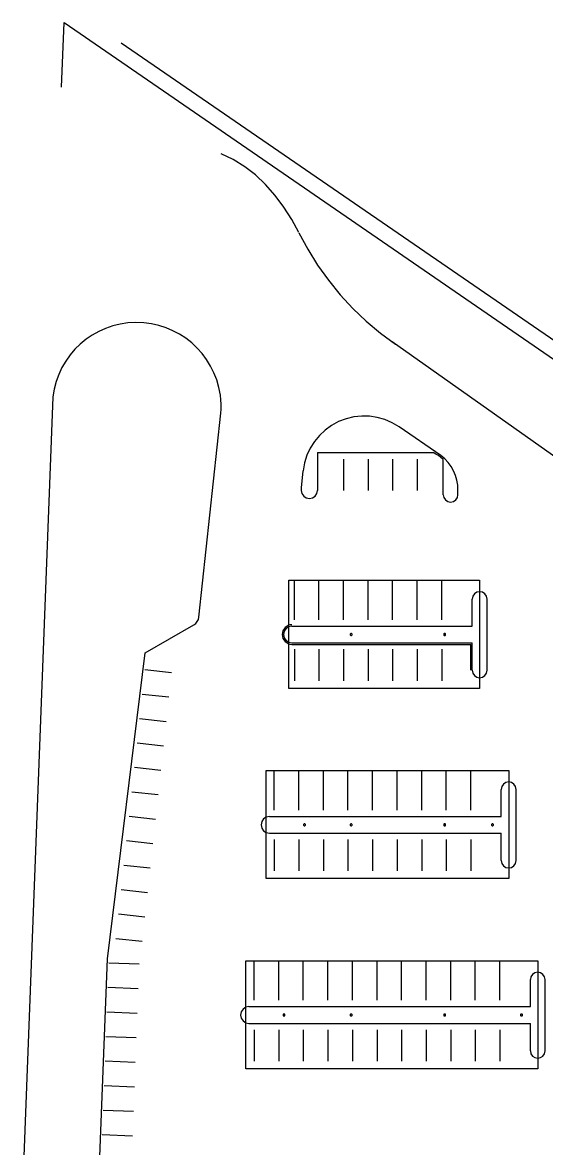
# Model space of a CAD drawing. Header units: metres. Extents: x 2 to 323, y -2 to 254.
# Drawn here: x 2 to 55.3, y 139.5 to 254 of the extents above; entities that cross this region are included whole.
import ezdxf

# ---------------------------------------------------------------- set-up
doc = ezdxf.new("R2010")
doc.units = ezdxf.units.M
doc.layers.add('REFERENCIA', color=7, linetype='Continuous')

msp = doc.modelspace()

# ---------------------------------------------------------------- linework, layer by layer
at = {"layer": 'REFERENCIA'}
for p, q in [((12.002, 251.951), (89.395, 198.749)), ((80.451, 192.632), (39.589, 221.519)), ((5.037, 215.94), (1.959, 135.559)), ((19.91, 193.515), (22.157, 214.258)), ((44.552, 209.951), (40.282, 212.887)), ((31.982, 210.258), (43.751, 210.258)), ((31.982, 210.258), (31.982, 206.408)), ((34.632, 209.608), (34.632, 206.408)), ((37.132, 209.608), (37.132, 206.408)), ((39.632, 209.608), (39.632, 206.408)), ((42.132, 209.608), (42.132, 206.408)), ((44.782, 205.982), (44.782, 209.567)), ((30.34, 206.684), (30.527, 208.41)), ((30.336, 206.603), (30.336, 206.408)), ((46.282, 205.982), (46.282, 206.432)), ((29.632, 193.259), (29.632, 197.259)), ((29.632, 193.259), (29.632, 197.259)), ((32.132, 193.259), (32.132, 197.259)), ((32.132, 193.259), (32.132, 197.259)), ((34.632, 193.259), (34.632, 197.259)), ((34.632, 193.259), (34.632, 197.259)), ((37.132, 193.259), (37.132, 197.259)), ((37.132, 193.259), (37.132, 197.259)), ((39.632, 193.259), (39.632, 197.259)), ((39.632, 193.259), (39.632, 197.259)), ((42.132, 193.259), (42.132, 197.259)), ((42.132, 193.259), (42.132, 197.259)), ((44.632, 193.259), (44.632, 197.259)), ((44.632, 193.259), (44.632, 197.259)), ((47.737, 192.609), (47.737, 195.359)), ((47.737, 192.609), (47.737, 195.359)), ((49.237, 188.118), (49.237, 195.359)), ((49.237, 188.118), (49.237, 195.359)), ((14.44, 189.907), (19.412, 192.755)), ((29.384, 192.609), (47.737, 192.609)), ((29.384, 190.909), (47.737, 190.909)), ((29.384, 190.759), (47.587, 190.759)), ((29.632, 190.259), (29.632, 187.058)), ((29.632, 190.259), (29.632, 187.058)), ((32.132, 190.259), (32.132, 187.058)), ((32.132, 190.259), (32.132, 187.058)), ((34.632, 190.259), (34.632, 187.058)), ((34.632, 190.259), (34.632, 187.058)), ((37.132, 190.259), (37.132, 187.058)), ((37.132, 190.259), (37.132, 187.058)), ((39.632, 190.259), (39.632, 187.058)), ((39.632, 190.259), (39.632, 187.058)), ((42.132, 190.259), (42.132, 187.058)), ((42.132, 190.259), (42.132, 187.058)), ((44.632, 190.259), (44.632, 187.058)), ((44.632, 190.259), (44.632, 187.058)), ((47.587, 188.118), (47.587, 190.759)), ((47.737, 188.118), (47.737, 190.909)), ((47.737, 188.118), (47.737, 190.909)), ((10.622, 158.769), (14.44, 189.907)), ((14.424, 188.194), (17.124, 187.9)), ((14.154, 185.709), (16.854, 185.415)), ((13.883, 183.223), (16.583, 182.929)), ((13.613, 180.738), (16.313, 180.444)), ((13.342, 178.253), (16.042, 177.959)), ((27.587, 173.909), (27.587, 177.909)), ((27.587, 173.909), (27.587, 177.909)), ((30.087, 173.909), (30.087, 177.909)), ((30.087, 173.909), (30.087, 177.909)), ((32.587, 173.909), (32.587, 177.909)), ((32.587, 173.909), (32.587, 177.909)), ((35.087, 173.909), (35.087, 177.909)), ((35.087, 173.909), (35.087, 177.909)), ((37.587, 173.909), (37.587, 177.909)), ((37.587, 173.909), (37.587, 177.909)), ((40.087, 173.909), (40.087, 177.909)), ((40.087, 173.909), (40.087, 177.909)), ((42.587, 173.909), (42.587, 177.909)), ((42.587, 173.909), (42.587, 177.909)), ((45.087, 173.909), (45.087, 177.909)), ((45.087, 173.909), (45.087, 177.909)), ((47.587, 173.909), (47.587, 177.909)), ((47.587, 173.909), (47.587, 177.909)), ((13.072, 175.767), (15.772, 175.473)), ((50.691, 173.259), (50.691, 176.009)), ((50.691, 173.259), (50.691, 176.009)), ((52.191, 168.769), (52.191, 176.009)), ((52.191, 168.769), (52.191, 176.009)), ((12.801, 173.282), (15.501, 172.988)), ((27.1, 173.259), (50.691, 173.259)), ((27.587, 173.259), (50.691, 173.259)), ((12.531, 170.797), (15.23, 170.503)), ((27.1, 171.559), (50.691, 171.559)), ((27.1, 171.559), (50.691, 171.559)), ((27.587, 170.909), (27.587, 167.709)), ((27.587, 170.909), (27.587, 167.709)), ((27.587, 170.909), (27.587, 167.709)), ((30.087, 170.909), (30.087, 167.709)), ((30.087, 170.909), (30.087, 167.709)), ((32.587, 170.909), (32.587, 167.709)), ((32.587, 170.909), (32.587, 167.709)), ((35.087, 170.909), (35.087, 167.709)), ((35.087, 170.909), (35.087, 167.709)), ((37.587, 170.909), (37.587, 167.709)), ((37.587, 170.909), (37.587, 167.709)), ((40.087, 170.909), (40.087, 167.709)), ((40.087, 170.909), (40.087, 167.709)), ((42.587, 170.909), (42.587, 167.709)), ((42.587, 170.909), (42.587, 167.709)), ((45.087, 170.909), (45.087, 167.709)), ((45.087, 170.909), (45.087, 167.709)), ((47.587, 170.909), (47.587, 167.709)), ((47.587, 170.909), (47.587, 167.709)), ((50.691, 168.769), (50.691, 171.559)), ((50.691, 168.769), (50.691, 171.559)), ((12.26, 168.311), (14.96, 168.017)), ((11.989, 165.826), (14.689, 165.532)), ((11.719, 163.341), (14.419, 163.047)), ((11.448, 160.855), (14.148, 160.561)), ((9.489, 130.425), (10.621, 158.757)), ((10.756, 158.381), (13.842, 158.258)), ((25.541, 154.56), (25.541, 158.56)), ((28.041, 154.56), (28.041, 158.56)), ((30.541, 154.56), (30.541, 158.56)), ((33.041, 154.56), (33.041, 158.56)), ((35.541, 154.56), (35.541, 158.56)), ((38.041, 154.56), (38.041, 158.56)), ((40.541, 154.56), (40.541, 158.56)), ((43.041, 154.56), (43.041, 158.56)), ((45.541, 154.56), (45.541, 158.56)), ((48.041, 154.56), (48.041, 158.56)), ((50.541, 154.56), (50.541, 158.56)), ((10.657, 155.883), (13.742, 155.76)), ((53.646, 153.91), (53.646, 156.66)), ((55.146, 149.419), (55.146, 156.66)), ((25.008, 153.91), (53.646, 153.91)), ((10.557, 153.385), (13.642, 153.262)), ((25.008, 152.21), (53.646, 152.21)), ((25.541, 151.56), (25.541, 148.359)), ((28.041, 151.56), (28.041, 148.359)), ((30.541, 151.56), (30.541, 148.359)), ((33.041, 151.56), (33.041, 148.359)), ((35.541, 151.56), (35.541, 148.359)), ((38.041, 151.56), (38.041, 148.359)), ((40.541, 151.56), (40.541, 148.359)), ((43.041, 151.56), (43.041, 148.359)), ((45.541, 151.56), (45.541, 148.359)), ((48.041, 151.56), (48.041, 148.359)), ((50.541, 151.56), (50.541, 148.359)), ((53.646, 149.419), (53.646, 152.21)), ((10.457, 150.887), (13.542, 150.764)), ((10.357, 148.389), (13.442, 148.266)), ((10.257, 145.891), (13.343, 145.768)), ((10.157, 143.393), (13.243, 143.27)), ((10.058, 140.895), (13.143, 140.772))]:
    msp.add_line(p, q, dxfattribs=at)
for points in [[(5.941, 247.434), (6.192, 254.003), (88.489, 197.43)], [(26.674, 237.543), (25.675, 238.497), (24.585, 239.339), (23.413, 240.062), (22.168, 240.66)], [(26.674, 237.543), (25.675, 238.497), (24.585, 239.339), (23.413, 240.062), (22.168, 240.66)], [(30.09, 232.637), (29.373, 233.956), (28.563, 235.216), (27.662, 236.413), (26.674, 237.543)], [(30.09, 232.637), (29.373, 233.956), (28.563, 235.216), (27.662, 236.413), (26.674, 237.543)], [(30.097, 232.623), (30.996, 230.945), (31.997, 229.333), (33.096, 227.791), (34.29, 226.323), (35.574, 224.933), (36.945, 223.627), (38.399, 222.407), (39.933, 221.279)], [(30.097, 232.623), (30.996, 230.945), (31.997, 229.333), (33.096, 227.791), (34.29, 226.323), (35.574, 224.933), (36.945, 223.627), (38.399, 222.407), (39.933, 221.279)], [(22.094, 216.1), (21.944, 216.888), (21.727, 217.646), (21.444, 218.373), (21.1, 219.064), (20.698, 219.716), (20.242, 220.328), (19.736, 220.895), (19.182, 221.414), (18.585, 221.883), (17.949, 222.298), (17.275, 222.657), (16.569, 222.956), (15.834, 223.191), (15.074, 223.361), (14.291, 223.462), (13.49, 223.491), (12.689, 223.446), (11.909, 223.329), (11.151, 223.144), (10.421, 222.894), (9.721, 222.581), (9.056, 222.209), (8.427, 221.781), (7.84, 221.3), (7.297, 220.77), (6.802, 220.193), (6.358, 219.572), (5.97, 218.911), (5.64, 218.213), (5.372, 217.481), (5.169, 216.719), (5.036, 215.928)], [(22.156, 214.253), (22.178, 214.716), (22.175, 215.178), (22.147, 215.64), (22.094, 216.1)], [(40.282, 212.887), (39.579, 213.305), (38.837, 213.625), (38.067, 213.845), (37.278, 213.964), (36.48, 213.981), (35.683, 213.897), (34.898, 213.709), (34.134, 213.417), (33.414, 213.028), (32.76, 212.555), (32.176, 212.006), (31.67, 211.389), (31.245, 210.713), (30.91, 209.986), (30.668, 209.215), (30.527, 208.41)], [(44.782, 209.567), (44.545, 209.768), (44.293, 209.951), (44.028, 210.115), (43.751, 210.258)], [(46.282, 206.432), (46.26, 206.947), (46.177, 207.449), (46.037, 207.935), (45.841, 208.4), (45.593, 208.839), (45.293, 209.247), (44.946, 209.62), (44.552, 209.951)], [(30.34, 206.684), (30.339, 206.663), (30.337, 206.643), (30.336, 206.623), (30.336, 206.603)], [(30.336, 206.408), (30.401, 206.087), (30.577, 205.826), (30.839, 205.649), (31.159, 205.584), (31.48, 205.649), (31.741, 205.826), (31.918, 206.087), (31.982, 206.408)], [(44.782, 205.982), (44.841, 205.69), (45.002, 205.452), (45.24, 205.291), (45.532, 205.232), (45.824, 205.291), (46.063, 205.452), (46.223, 205.69), (46.282, 205.982)], [(49.237, 195.359), (49.178, 195.651), (49.017, 195.889), (48.779, 196.05), (48.487, 196.109), (48.195, 196.05), (47.956, 195.889), (47.796, 195.651), (47.737, 195.359)], [(49.237, 195.359), (49.178, 195.651), (49.017, 195.889), (48.779, 196.05), (48.487, 196.109), (48.195, 196.05), (47.956, 195.889), (47.796, 195.651), (47.737, 195.359)], [(19.412, 192.755), (19.603, 192.896), (19.752, 193.075), (19.857, 193.284), (19.91, 193.515)], [(29.384, 192.759), (29.183, 192.739), (28.995, 192.68), (28.677, 192.466), (28.463, 192.148), (28.404, 191.96), (28.384, 191.759), (28.404, 191.557), (28.463, 191.37), (28.677, 191.052), (28.995, 190.837), (29.183, 190.779), (29.384, 190.759)], [(29.384, 192.609), (29.053, 192.542), (28.783, 192.36), (28.601, 192.09), (28.534, 191.759), (28.601, 191.428), (28.783, 191.158), (29.053, 190.976), (29.384, 190.909)], [(29.384, 192.609), (29.053, 192.542), (28.783, 192.36), (28.601, 192.09), (28.534, 191.759), (28.601, 191.428), (28.783, 191.158), (29.053, 190.976), (29.384, 190.909)], [(47.737, 188.118), (47.796, 187.826), (47.956, 187.588), (48.195, 187.427), (48.487, 187.368), (48.779, 187.427), (49.017, 187.588), (49.178, 187.826), (49.237, 188.118)], [(47.737, 188.118), (47.796, 187.826), (47.956, 187.588), (48.195, 187.427), (48.487, 187.368), (48.779, 187.427), (49.017, 187.588), (49.178, 187.826), (49.237, 188.118)], [(52.191, 176.009), (52.132, 176.301), (51.972, 176.54), (51.733, 176.7), (51.441, 176.759), (51.149, 176.7), (50.911, 176.54), (50.75, 176.301), (50.691, 176.009)], [(52.191, 176.009), (52.132, 176.301), (51.972, 176.54), (51.733, 176.7), (51.441, 176.759), (51.149, 176.7), (50.911, 176.54), (50.75, 176.301), (50.691, 176.009)], [(27.1, 173.259), (26.769, 173.193), (26.499, 173.01), (26.316, 172.74), (26.25, 172.409), (26.316, 172.079), (26.499, 171.808), (26.769, 171.626), (27.1, 171.559)], [(27.1, 173.259), (26.769, 173.193), (26.499, 173.01), (26.316, 172.74), (26.25, 172.409), (26.316, 172.079), (26.499, 171.808), (26.769, 171.626), (27.1, 171.559)], [(50.691, 168.769), (50.75, 168.477), (50.911, 168.238), (51.149, 168.078), (51.441, 168.019), (51.733, 168.078), (51.972, 168.238), (52.132, 168.477), (52.191, 168.769)], [(50.691, 168.769), (50.75, 168.477), (50.911, 168.238), (51.149, 168.078), (51.441, 168.019), (51.733, 168.078), (51.972, 168.238), (52.132, 168.477), (52.191, 168.769)], [(55.146, 156.66), (55.087, 156.952), (54.926, 157.19), (54.688, 157.351), (54.396, 157.41), (54.104, 157.351), (53.865, 157.19), (53.705, 156.952), (53.646, 156.66)], [(25.008, 153.91), (24.677, 153.843), (24.407, 153.661), (24.225, 153.391), (24.158, 153.06), (24.225, 152.729), (24.407, 152.459), (24.677, 152.277), (25.008, 152.21)], [(53.646, 149.419), (53.705, 149.127), (53.865, 148.889), (54.104, 148.728), (54.396, 148.669), (54.688, 148.728), (54.926, 148.889), (55.087, 149.127), (55.146, 149.419)]]:
    msp.add_lwpolyline(points, dxfattribs=at)
for points in [[(29.052, 186.279), (29.052, 197.279), (48.487, 197.279), (48.487, 186.279), (29.052, 186.279)], [(35.516, 191.759), (35.508, 191.798), (35.486, 191.83), (35.455, 191.851), (35.416, 191.859), (35.377, 191.851), (35.345, 191.83), (35.323, 191.798), (35.316, 191.759), (35.323, 191.72), (35.345, 191.688), (35.377, 191.667), (35.416, 191.659), (35.455, 191.667), (35.486, 191.688), (35.508, 191.72), (35.516, 191.759)], [(35.516, 191.759), (35.508, 191.798), (35.486, 191.83), (35.455, 191.851), (35.416, 191.859), (35.377, 191.851), (35.345, 191.83), (35.323, 191.798), (35.316, 191.759), (35.323, 191.72), (35.345, 191.688), (35.377, 191.667), (35.416, 191.659), (35.455, 191.667), (35.486, 191.688), (35.508, 191.72), (35.516, 191.759)], [(45.026, 191.759), (45.018, 191.798), (44.996, 191.83), (44.965, 191.851), (44.926, 191.859), (44.887, 191.851), (44.855, 191.83), (44.833, 191.798), (44.826, 191.759), (44.833, 191.72), (44.855, 191.688), (44.887, 191.667), (44.926, 191.659), (44.965, 191.667), (44.996, 191.688), (45.018, 191.72), (45.026, 191.759)], [(45.026, 191.759), (45.018, 191.798), (44.996, 191.83), (44.965, 191.851), (44.926, 191.859), (44.887, 191.851), (44.855, 191.83), (44.833, 191.798), (44.826, 191.759), (44.833, 191.72), (44.855, 191.688), (44.887, 191.667), (44.926, 191.659), (44.965, 191.667), (44.996, 191.688), (45.018, 191.72), (45.026, 191.759)], [(26.767, 166.93), (26.767, 177.93), (51.441, 177.93), (51.441, 166.93), (26.767, 166.93)], [(30.764, 172.409), (30.756, 172.448), (30.735, 172.48), (30.703, 172.502), (30.664, 172.509), (30.625, 172.502), (30.593, 172.48), (30.572, 172.448), (30.564, 172.409), (30.572, 172.37), (30.593, 172.339), (30.625, 172.317), (30.664, 172.309), (30.703, 172.317), (30.735, 172.339), (30.756, 172.37), (30.764, 172.409)], [(30.764, 172.409), (30.756, 172.448), (30.735, 172.48), (30.703, 172.502), (30.664, 172.509), (30.625, 172.502), (30.593, 172.48), (30.572, 172.448), (30.564, 172.409), (30.572, 172.37), (30.593, 172.339), (30.625, 172.317), (30.664, 172.309), (30.703, 172.317), (30.735, 172.339), (30.756, 172.37), (30.764, 172.409)], [(35.516, 172.409), (35.508, 172.448), (35.486, 172.48), (35.455, 172.502), (35.416, 172.509), (35.377, 172.502), (35.345, 172.48), (35.323, 172.448), (35.316, 172.409), (35.323, 172.37), (35.345, 172.339), (35.377, 172.317), (35.416, 172.309), (35.455, 172.317), (35.486, 172.339), (35.508, 172.37), (35.516, 172.409)], [(35.516, 172.409), (35.508, 172.448), (35.486, 172.48), (35.455, 172.502), (35.416, 172.509), (35.377, 172.502), (35.345, 172.48), (35.323, 172.448), (35.316, 172.409), (35.323, 172.37), (35.345, 172.339), (35.377, 172.317), (35.416, 172.309), (35.455, 172.317), (35.486, 172.339), (35.508, 172.37), (35.516, 172.409)], [(45.026, 172.409), (45.018, 172.448), (44.996, 172.48), (44.965, 172.502), (44.926, 172.509), (44.887, 172.502), (44.855, 172.48), (44.833, 172.448), (44.826, 172.409), (44.833, 172.37), (44.855, 172.339), (44.887, 172.317), (44.926, 172.309), (44.965, 172.317), (44.996, 172.339), (45.018, 172.37), (45.026, 172.409)], [(45.026, 172.409), (45.018, 172.448), (44.996, 172.48), (44.965, 172.502), (44.926, 172.509), (44.887, 172.502), (44.855, 172.48), (44.833, 172.448), (44.826, 172.409), (44.833, 172.37), (44.855, 172.339), (44.887, 172.317), (44.926, 172.309), (44.965, 172.317), (44.996, 172.339), (45.018, 172.37), (45.026, 172.409)], [(49.891, 172.409), (49.883, 172.448), (49.862, 172.48), (49.83, 172.502), (49.791, 172.509), (49.752, 172.502), (49.72, 172.48), (49.699, 172.448), (49.691, 172.409), (49.699, 172.37), (49.72, 172.339), (49.752, 172.317), (49.791, 172.309), (49.83, 172.317), (49.862, 172.339), (49.883, 172.37), (49.891, 172.409)], [(49.891, 172.409), (49.883, 172.448), (49.862, 172.48), (49.83, 172.502), (49.791, 172.509), (49.752, 172.502), (49.72, 172.48), (49.699, 172.448), (49.691, 172.409), (49.699, 172.37), (49.72, 172.339), (49.752, 172.317), (49.791, 172.309), (49.83, 172.317), (49.862, 172.339), (49.883, 172.37), (49.891, 172.409)], [(24.676, 147.58), (24.676, 158.58), (54.396, 158.58), (54.396, 147.58), (24.676, 147.58)], [(28.673, 153.06), (28.665, 153.099), (28.643, 153.131), (28.612, 153.152), (28.573, 153.16), (28.534, 153.152), (28.502, 153.131), (28.481, 153.099), (28.473, 153.06), (28.481, 153.021), (28.502, 152.989), (28.534, 152.968), (28.573, 152.96), (28.612, 152.968), (28.643, 152.989), (28.665, 153.021), (28.673, 153.06)], [(28.673, 153.06), (28.665, 153.099), (28.643, 153.131), (28.612, 153.152), (28.573, 153.16), (28.534, 153.152), (28.502, 153.131), (28.481, 153.099), (28.473, 153.06), (28.481, 153.021), (28.502, 152.989), (28.534, 152.968), (28.573, 152.96), (28.612, 152.968), (28.643, 152.989), (28.665, 153.021), (28.673, 153.06)], [(35.516, 153.06), (35.508, 153.099), (35.486, 153.131), (35.455, 153.152), (35.416, 153.16), (35.377, 153.152), (35.345, 153.131), (35.323, 153.099), (35.316, 153.06), (35.323, 153.021), (35.345, 152.989), (35.377, 152.968), (35.416, 152.96), (35.455, 152.968), (35.486, 152.989), (35.508, 153.021), (35.516, 153.06)], [(35.516, 153.06), (35.508, 153.099), (35.486, 153.131), (35.455, 153.152), (35.416, 153.16), (35.377, 153.152), (35.345, 153.131), (35.323, 153.099), (35.316, 153.06), (35.323, 153.021), (35.345, 152.989), (35.377, 152.968), (35.416, 152.96), (35.455, 152.968), (35.486, 152.989), (35.508, 153.021), (35.516, 153.06)], [(45.026, 153.06), (45.018, 153.099), (44.996, 153.131), (44.965, 153.152), (44.926, 153.16), (44.887, 153.152), (44.855, 153.131), (44.833, 153.099), (44.826, 153.06), (44.833, 153.021), (44.855, 152.989), (44.887, 152.968), (44.926, 152.96), (44.965, 152.968), (44.996, 152.989), (45.018, 153.021), (45.026, 153.06)], [(45.026, 153.06), (45.018, 153.099), (44.996, 153.131), (44.965, 153.152), (44.926, 153.16), (44.887, 153.152), (44.855, 153.131), (44.833, 153.099), (44.826, 153.06), (44.833, 153.021), (44.855, 152.989), (44.887, 152.968), (44.926, 152.96), (44.965, 152.968), (44.996, 152.989), (45.018, 153.021), (45.026, 153.06)], [(52.846, 153.06), (52.838, 153.099), (52.816, 153.131), (52.785, 153.152), (52.746, 153.16), (52.707, 153.152), (52.675, 153.131), (52.653, 153.099), (52.646, 153.06), (52.653, 153.021), (52.675, 152.989), (52.707, 152.968), (52.746, 152.96), (52.785, 152.968), (52.816, 152.989), (52.838, 153.021), (52.846, 153.06)], [(52.846, 153.06), (52.838, 153.099), (52.816, 153.131), (52.785, 153.152), (52.746, 153.16), (52.707, 153.152), (52.675, 153.131), (52.653, 153.099), (52.646, 153.06), (52.653, 153.021), (52.675, 152.989), (52.707, 152.968), (52.746, 152.96), (52.785, 152.968), (52.816, 152.989), (52.838, 153.021), (52.846, 153.06)]]:
    msp.add_lwpolyline(points, close=True, dxfattribs=at)

doc.saveas('drawing.dxf')
